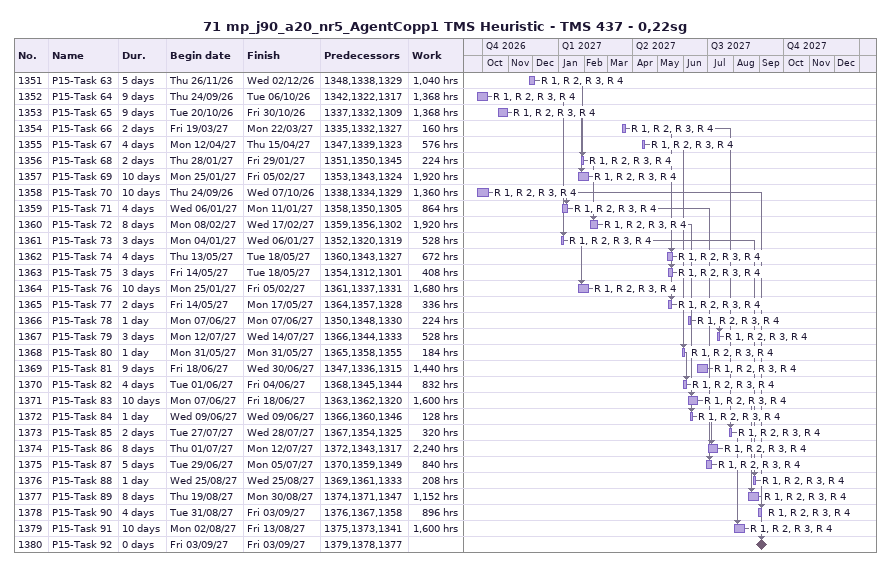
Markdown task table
71 mp_j90_a20_nr5_AgentCopp1 TMS Heuristic - TMS 437 - 0,22sg

| ID | Task | Duration | Start | Finish | Predecessors | Resources | Work (h) |
|---|---|---|---|---|---|---|---|
| 1351 | P15-Task 63 | 5d | 2026-11-26 | 2026-12-02 | 1348, 1338, 1329 | R 1, R 2, R 3, R 4 | 1040 |
| 1352 | P15-Task 64 | 9d | 2026-09-24 | 2026-10-06 | 1342, 1322, 1317 | R 1, R 2, R 3, R 4 | 1368 |
| 1353 | P15-Task 65 | 9d | 2026-10-20 | 2026-10-30 | 1337, 1332, 1309 | R 1, R 2, R 3, R 4 | 1368 |
| 1354 | P15-Task 66 | 2d | 2027-03-19 | 2027-03-22 | 1335, 1332, 1327 | R 1, R 2, R 3, R 4 | 160 |
| 1355 | P15-Task 67 | 4d | 2027-04-12 | 2027-04-15 | 1347, 1339, 1323 | R 1, R 2, R 3, R 4 | 576 |
| 1356 | P15-Task 68 | 2d | 2027-01-28 | 2027-01-29 | 1351, 1350, 1345 | R 1, R 2, R 3, R 4 | 224 |
| 1357 | P15-Task 69 | 10d | 2027-01-25 | 2027-02-05 | 1353, 1343, 1324 | R 1, R 2, R 3, R 4 | 1920 |
| 1358 | P15-Task 70 | 10d | 2026-09-24 | 2026-10-07 | 1338, 1334, 1329 | R 1, R 2, R 3, R 4 | 1360 |
| 1359 | P15-Task 71 | 4d | 2027-01-06 | 2027-01-11 | 1358, 1350, 1305 | R 1, R 2, R 3, R 4 | 864 |
| 1360 | P15-Task 72 | 8d | 2027-02-08 | 2027-02-17 | 1359, 1356, 1302 | R 1, R 2, R 3, R 4 | 1920 |
| 1361 | P15-Task 73 | 3d | 2027-01-04 | 2027-01-06 | 1352, 1320, 1319 | R 1, R 2, R 3, R 4 | 528 |
| 1362 | P15-Task 74 | 4d | 2027-05-13 | 2027-05-18 | 1360, 1343, 1327 | R 1, R 2, R 3, R 4 | 672 |
| 1363 | P15-Task 75 | 3d | 2027-05-14 | 2027-05-18 | 1354, 1312, 1301 | R 1, R 2, R 3, R 4 | 408 |
| 1364 | P15-Task 76 | 10d | 2027-01-25 | 2027-02-05 | 1361, 1337, 1331 | R 1, R 2, R 3, R 4 | 1680 |
| 1365 | P15-Task 77 | 2d | 2027-05-14 | 2027-05-17 | 1364, 1357, 1328 | R 1, R 2, R 3, R 4 | 336 |
| 1366 | P15-Task 78 | 1d | 2027-06-07 | 2027-06-07 | 1350, 1348, 1330 | R 1, R 2, R 3, R 4 | 224 |
| 1367 | P15-Task 79 | 3d | 2027-07-12 | 2027-07-14 | 1366, 1344, 1333 | R 1, R 2, R 3, R 4 | 528 |
| 1368 | P15-Task 80 | 1d | 2027-05-31 | 2027-05-31 | 1365, 1358, 1355 | R 1, R 2, R 3, R 4 | 184 |
| 1369 | P15-Task 81 | 9d | 2027-06-18 | 2027-06-30 | 1347, 1336, 1315 | R 1, R 2, R 3, R 4 | 1440 |
| 1370 | P15-Task 82 | 4d | 2027-06-01 | 2027-06-04 | 1368, 1345, 1344 | R 1, R 2, R 3, R 4 | 832 |
| 1371 | P15-Task 83 | 10d | 2027-06-07 | 2027-06-18 | 1363, 1362, 1320 | R 1, R 2, R 3, R 4 | 1600 |
| 1372 | P15-Task 84 | 1d | 2027-06-09 | 2027-06-09 | 1366, 1360, 1346 | R 1, R 2, R 3, R 4 | 128 |
| 1373 | P15-Task 85 | 2d | 2027-07-27 | 2027-07-28 | 1367, 1354, 1325 | R 1, R 2, R 3, R 4 | 320 |
| 1374 | P15-Task 86 | 8d | 2027-07-01 | 2027-07-12 | 1372, 1343, 1317 | R 1, R 2, R 3, R 4 | 2240 |
| 1375 | P15-Task 87 | 5d | 2027-06-29 | 2027-07-05 | 1370, 1359, 1349 | R 1, R 2, R 3, R 4 | 840 |
| 1376 | P15-Task 88 | 1d | 2027-08-25 | 2027-08-25 | 1369, 1361, 1333 | R 1, R 2, R 3, R 4 | 208 |
| 1377 | P15-Task 89 | 8d | 2027-08-19 | 2027-08-30 | 1374, 1371, 1347 | R 1, R 2, R 3, R 4 | 1152 |
| 1378 | P15-Task 90 | 4d | 2027-08-31 | 2027-09-03 | 1376, 1367, 1358 | R 1, R 2, R 3, R 4 | 896 |
| 1379 | P15-Task 91 | 10d | 2027-08-02 | 2027-08-13 | 1375, 1373, 1341 | R 1, R 2, R 3, R 4 | 1600 |
| 1380 | P15-Task 92 | 0d | 2027-09-03 | 2027-09-03 | 1379, 1378, 1377 |  |  |
